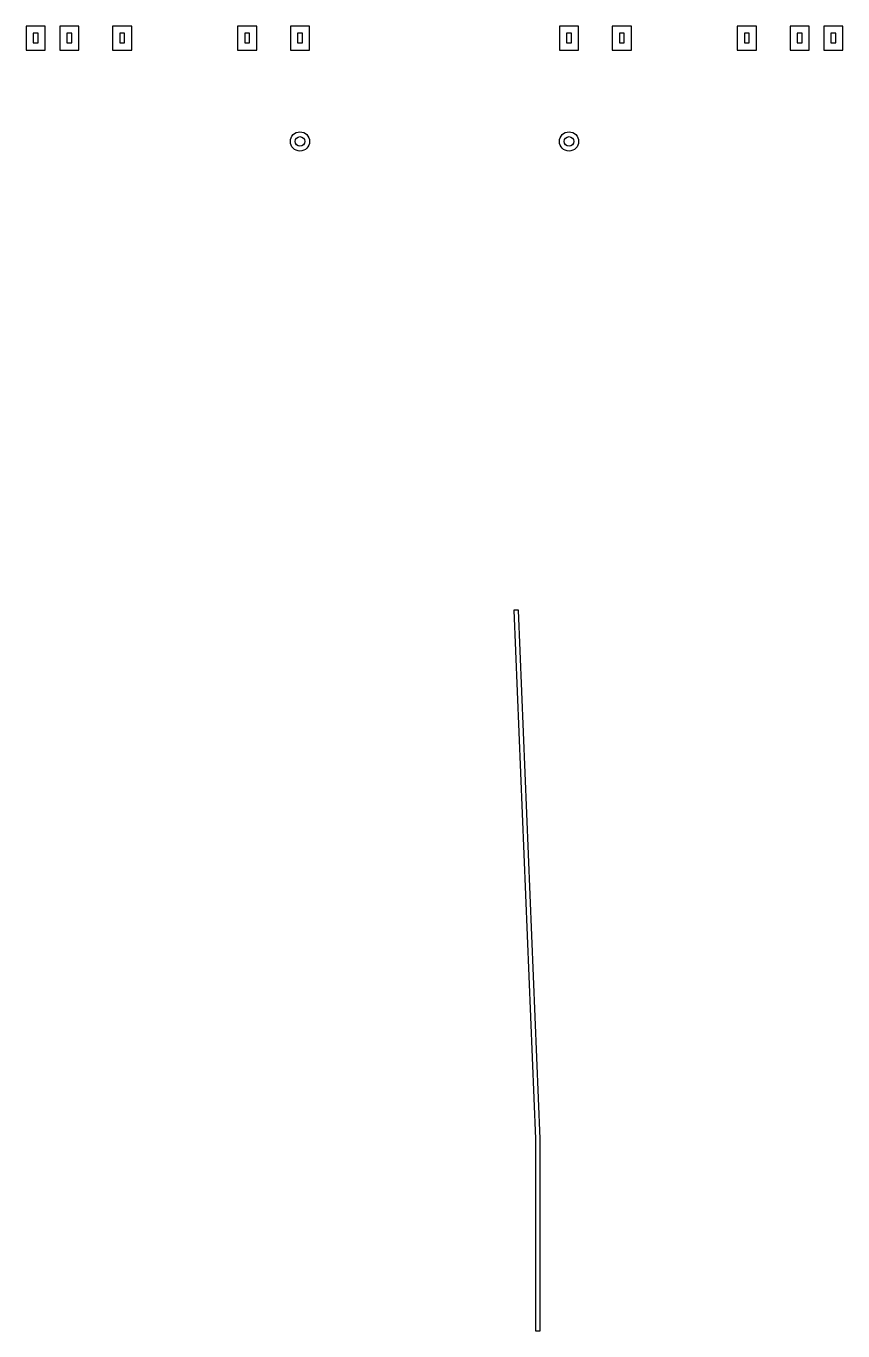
# Model space of a CAD drawing. Header units: metres. Extents: x -170 to 170, y 0 to 543.
import ezdxf

# ---------------------------------------------------------------- set-up
doc = ezdxf.new("R2010")
doc.units = ezdxf.units.M

msp = doc.modelspace()

# ---------------------------------------------------------------- linework, layer by layer
at = {"layer": 'PARAMETRIX'}
for p, q in [((-162, 543), (-170, 543)), ((-170, 543), (-170, 533)), ((-162, 533), (-162, 543)), ((-148, 543), (-156, 543)), ((-156, 543), (-156, 533)), ((-148, 533), (-148, 543)), ((-126, 543), (-134, 543)), ((-134, 543), (-134, 533)), ((-126, 533), (-126, 543)), ((-74, 543), (-82, 543)), ((-82, 543), (-82, 533)), ((-74, 533), (-74, 543)), ((-52, 543), (-60, 543)), ((-60, 543), (-60, 533)), ((-52, 533), (-52, 543)), ((60, 543), (52, 543)), ((52, 543), (52, 533)), ((60, 533), (60, 543)), ((82, 543), (74, 543)), ((74, 543), (74, 533)), ((82, 533), (82, 543)), ((134, 543), (126, 543)), ((126, 543), (126, 533)), ((134, 533), (134, 543)), ((156, 543), (148, 543)), ((148, 543), (148, 533)), ((156, 533), (156, 543)), ((170, 543), (162, 543)), ((162, 543), (162, 533)), ((170, 533), (170, 543)), ((-165, 540), (-167, 540)), ((-167, 540), (-167, 536)), ((-165, 536), (-165, 540)), ((-151, 540), (-153, 540)), ((-153, 540), (-153, 536)), ((-151, 536), (-151, 540)), ((-129, 540), (-131, 540)), ((-131, 540), (-131, 536)), ((-129, 536), (-129, 540)), ((-77, 540), (-79, 540)), ((-79, 540), (-79, 536)), ((-77, 536), (-77, 540)), ((-55, 540), (-57, 540)), ((-57, 540), (-57, 536)), ((-55, 536), (-55, 540)), ((57, 540), (55, 540)), ((55, 540), (55, 536)), ((57, 536), (57, 540)), ((79, 540), (77, 540)), ((77, 540), (77, 536)), ((79, 536), (79, 540)), ((131, 540), (129, 540)), ((129, 540), (129, 536)), ((131, 536), (131, 540)), ((153, 540), (151, 540)), ((151, 540), (151, 536)), ((153, 536), (153, 540)), ((167, 540), (165, 540)), ((165, 540), (165, 536)), ((167, 536), (167, 540)), ((-170, 533), (-162, 533)), ((-167, 536), (-165, 536)), ((-156, 533), (-148, 533)), ((-153, 536), (-151, 536)), ((-134, 533), (-126, 533)), ((-131, 536), (-129, 536)), ((-82, 533), (-74, 533)), ((-79, 536), (-77, 536)), ((-60, 533), (-52, 533)), ((-57, 536), (-55, 536)), ((52, 533), (60, 533)), ((55, 536), (57, 536)), ((74, 533), (82, 533)), ((77, 536), (79, 536)), ((126, 533), (134, 533)), ((129, 536), (131, 536)), ((148, 533), (156, 533)), ((151, 536), (153, 536)), ((162, 533), (170, 533)), ((165, 536), (167, 536)), ((35, 300), (33, 299.92)), ((33, 299.92), (42, 79.96)), ((44, 80), (35, 300)), ((42, 79.96), (42, 0)), ((44, 0), (44, 80)), ((42, 0), (44, 0))]:
    msp.add_line(p, q, dxfattribs=at)
for centre, radius in [((-56, 495), 4), ((-56, 495), 2), ((56, 495), 4), ((56, 495), 2)]:
    msp.add_circle(centre, radius, dxfattribs=at)

doc.saveas('drawing.dxf')
